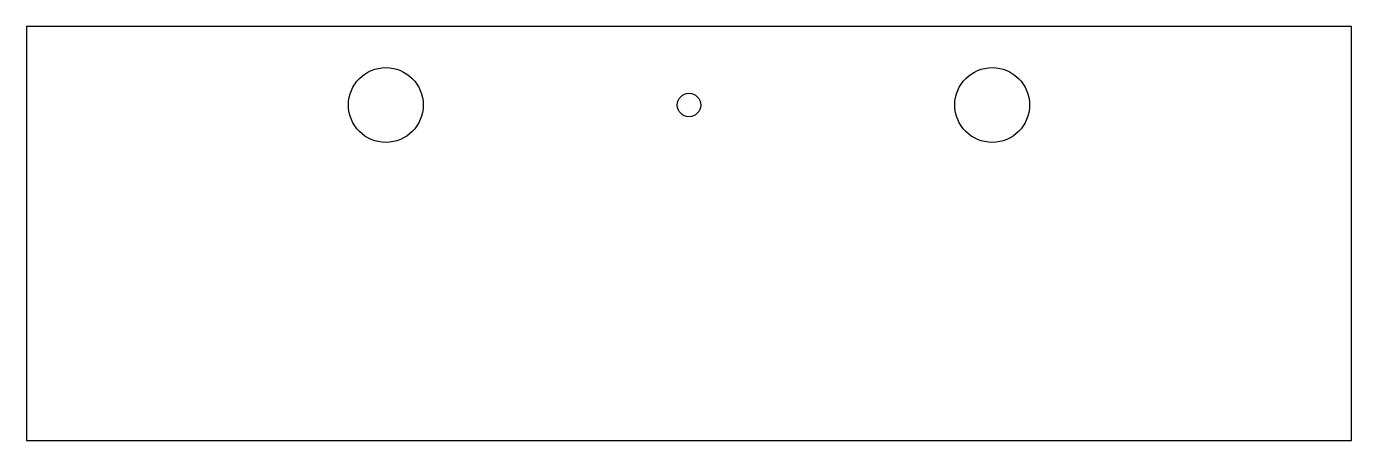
# Model space of a CAD drawing. Header units: millimetres. Extents: x -89 to 89, y -85 to -30.
import ezdxf

# ---------------------------------------------------------------- set-up
doc = ezdxf.new("R2010")
doc.units = ezdxf.units.MM

msp = doc.modelspace()

# ---------------------------------------------------------------- linework, layer by layer
msp.add_lwpolyline([(88.5, -30), (-88.5, -30), (-88.5, -85.35), (88.5, -85.35)], close=True)
for centre, radius in [((-40.5, -40.5), 5), ((40.5, -40.5), 5), ((0, -40.5), 1.57)]:
    msp.add_circle(centre, radius)

doc.saveas('drawing.dxf')
